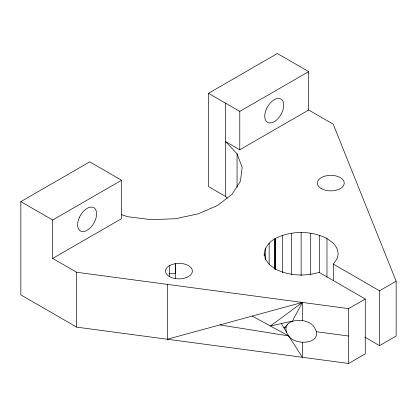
<?xml version="1.0" encoding="UTF-8"?>
<svg xmlns="http://www.w3.org/2000/svg" width="417" height="417" viewBox="0 0 417 417"><rect width="100%" height="100%" fill="white"/><g stroke="black" fill="none" stroke-linecap="round" stroke-linejoin="round"><path stroke-width="0.63" d="M252.202 316.096L288.637 335.914C296.075 346.782 325.505 343.665 313.902 326.683C306.469 315.799 277.029 318.953 288.637 335.914L302.351 357.28L302.351 342.362M264.216 255.694C263.732 248.428 268.798 242.439 274.678 238.837L275.298 238.477C291.259 230.497 311.014 230.497 326.975 238.477L333.115 243.095A36.92 21.319 0 0 1 336.8 259.275L333.329 264.112L333.329 280.891M287.277 324.801L283.972 327.939L285.999 327.689M264.216 253.755L265.473 259.275L269.163 264.414L275.298 269.033C288.726 275.851 304.744 276.617 319.078 272.343L365.271 299.01L365.271 353.866L348.643 363.468L76.671 327.126L20.85 294.897L20.85 201.64L89.733 161.874L121.566 180.248L121.566 218.649L52.678 258.42L52.678 220.02L121.566 180.248M227.301 198.304L225.524 196.423L208.5 186.561L208.5 93.304L277.383 53.532L308.689 71.609L308.689 110.01L239.78 149.792L225.524 141.566L237.059 153.795L242.157 167.405L240.421 181.291L231.982 194.338L217.528 205.482L198.221 213.827L175.625 218.701L151.569 219.707L127.998 216.757L121.342 214.666M208.5 93.304L239.78 111.396L308.689 71.609M52.678 258.42L76.671 272.27L348.643 308.611L365.271 299.01M333.329 264.112L379.522 290.785L396.15 281.183L333.204 124.162L308.689 110.01M364.875 337.181L379.522 345.641L396.15 336.039L396.15 281.183M169.443 265.629L172.226 264.399L175.468 263.622A13.438 7.756 0 0 1 192.331 271.79A13.438 7.756 0 0 1 173.263 278.144A13.438 7.756 0 0 1 169.443 265.629L169.443 276.601M169.125 273.828L175.625 273.557L175.625 263.231M316.446 331.734L348.643 336.039M219.895 324.906L288.637 335.914M20.85 201.64L52.678 220.02M281.412 323.571L286.531 332.313M379.522 290.785L379.522 345.641M348.643 308.611L348.643 363.468M326.975 238.477L326.975 277.201M319.599 235.292L319.599 272.723M310.691 233.166L310.691 274.469M302.351 320.59L302.351 302.424L167.326 339.24L167.326 284.384M301.137 232.441L301.137 275.679M291.582 233.166L291.582 274.469M282.674 235.292L282.674 272.723M275.298 238.477L275.298 269.455M275.027 238.68L275.027 269.012M274.678 238.837L274.678 269.168M269.163 243.095L269.163 264.394M265.473 248.24L265.473 259.854M239.78 111.396L239.78 149.792M237.059 153.795L237.059 187.353M225.524 103.166L225.524 196.423M175.468 263.622L175.468 278.467M76.671 272.27L76.671 327.126M79.266 217.695L78.151 220.901A13.438 7.756 -60 0 0 82.847 231.602A13.438 7.756 -60 0 0 94.977 220.968L96.092 217.768A13.438 7.756 -60 0 0 91.396 207.067A13.438 7.756 -60 0 0 79.266 217.695M266.38 109.061L265.264 112.267A13.438 7.756 -60 0 0 269.961 122.968A13.438 7.756 -60 0 0 282.09 112.34L283.206 109.139A13.438 7.756 -60 0 0 278.509 98.433A13.438 7.756 -60 0 0 266.38 109.061M302.351 302.424L292.406 321.132L270.419 326.005L302.351 302.424M321.288 188.593A13.438 7.756 0 0 0 343.77 185.117A13.438 7.756 0 0 0 327.314 175.614A13.438 7.756 0 0 0 321.288 188.593"/></g></svg>
